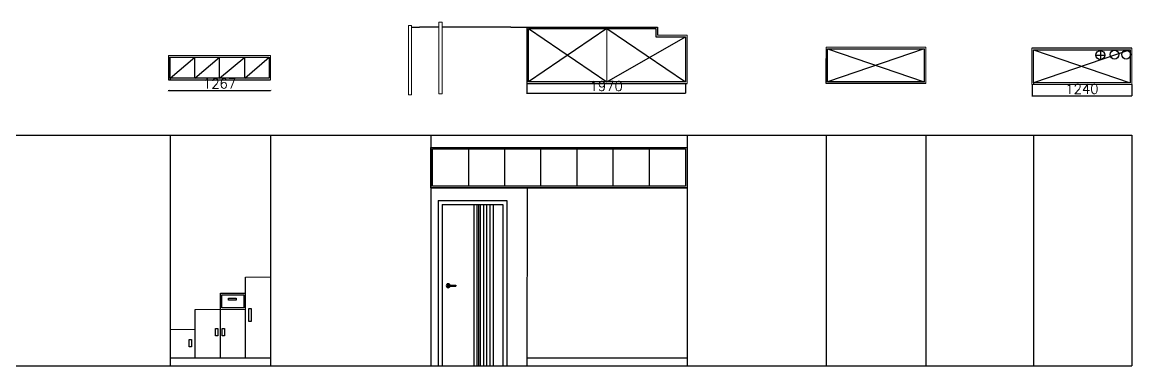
# Model space of a CAD drawing. Header units: millimetres. Extents: x 450898 to 739469, y -912654 to -458543.
# Drawn here: x 494390 to 508172, y -870968 to -866705 of the extents above; entities that cross this region are included whole.
import ezdxf

# ---------------------------------------------------------------- set-up
doc = ezdxf.new("R2010")
doc.units = ezdxf.units.MM
doc.header["$MEASUREMENT"] = 0
doc.header["$PDMODE"] = 3
doc.layers.get('0').update_dxf_attribs({"linetype": 'CONTINUOUS'})
doc.layers.get('DEFPOINTS').update_dxf_attribs({"linetype": 'CONTINUOUS'})
for name, color, linetype in [('DOOR', 1, 'CONTINUOUS'), ('txt', 7, 'CONTINUOUS'), ('墙线', 5, 'CONTINUOUS'), ('家具', 7, 'CONTINUOUS')]:
    doc.layers.add(name, color=color, linetype=linetype)
doc.layers.add('门窗', color=4, linetype='CONTINUOUS', lineweight=13)
doc.styles.get("Standard").update_dxf_attribs({"font": 'complex.shx', "bigfont": 'hzxy.shx'})
doc.dimstyles.new('LMDIM40', dxfattribs={"dimtxt": 80, "dimasz": 20, "dimexe": 0, "dimexo": 0, "dimgap": 25, "dimtad": 1, "dimdec": 0, "dimzin": 0, "dimdsep": 46, "dimtxsty": 'Standard', "dimblk1": 'DOT', "dimblk2": 'DOT', "dimsah": 1, "dimcen": 0, "dimclrd": 2, "dimclre": 2, "dimclrt": 2, "dimadec": 0, "dimazin": 0, "dimtfac": 1, "dimtdec": 0, "dimtmove": 2, "dimatfit": 3, "dimldrblk": 'DOT', "dimfxl": 0, "dimtolj": 1, "dimtzin": 0, "dimarcsym": 0})

# ---------------------------------------------------------------- blocks, each defined once
blk = doc.blocks.new('_ArchTick')
at = {"color": 0, "linetype": 'ByBlock', "const_width": 0.15}
blk.add_lwpolyline([(-0.5, -0.5), (0.5, 0.5)], dxfattribs=at)
blk = doc.blocks.new('*D692')
at = {"layer": 'DEFPOINTS', "color": 2, "lineweight": -2}
for p, q in [((496206, -867548), (496206, -867550)), ((496206, -867550), (497472, -867550)), ((497472, -867548), (497472, -867550))]:
    blk.add_line(p, q, dxfattribs=at)
at = {"layer": 'DEFPOINTS', "color": 0}
for p in [(496206, -867420), (497472, -867420), (497472, -867550)]:
    blk.add_point(p, dxfattribs=at)
at = {"layer": 'DEFPOINTS', "color": 2, "lineweight": -2, "xscale": 20, "yscale": 20, "zscale": 20, "rotation": 180}
blk.add_blockref('_ArchTick', (496206, -867550), dxfattribs=at)
at = {"layer": 'DEFPOINTS', "color": 2, "lineweight": -2, "xscale": 20, "yscale": 20, "zscale": 20}
blk.add_blockref('_ArchTick', (497472, -867550), dxfattribs=at)
at = {"layer": 'DEFPOINTS', "color": 2, "insert": (496839, -867465), "char_height": 120, "attachment_point": 5}
blk.add_mtext('\\A1;1267', dxfattribs=at)
blk = doc.blocks.new('_DOT')
at = {"color": 0, "linetype": 'ByBlock'}
blk.add_line((-0.5, 0), (-1, 0), dxfattribs=at)
at = {"color": 0, "linetype": 'ByBlock', "const_width": 0.5}
blk.add_lwpolyline([(-0.25, 0, 1), (0.25, 0, 1)], format="xyb", close=True, dxfattribs=at)
blk = doc.blocks.new('DOT')
at = {"color": 0, "linetype": 'ByBlock'}
blk.add_line((-0.35, 0), (-1, 0), dxfattribs=at)
at = {"color": 0, "linetype": 'ByBlock', "const_width": 0.35}
blk.add_lwpolyline([(-0.175, 0, 1), (0.175, 0, 1)], format="xyb", close=True, dxfattribs=at)
blk = doc.blocks.new('*D693')
at = {"layer": 'DEFPOINTS', "color": 2, "lineweight": -2}
for p, q in [((500652, -867465), (500652, -867583)), ((502622, -867465), (502622, -867583)), ((500652, -867583), (502622, -867583))]:
    blk.add_line(p, q, dxfattribs=at)
at = {"layer": 'DEFPOINTS', "color": 0}
for p in [(500652, -867465), (502622, -867465), (502622, -867583)]:
    blk.add_point(p, dxfattribs=at)
at = {"layer": 'DEFPOINTS', "color": 2, "lineweight": -2, "xscale": 20, "yscale": 20, "zscale": 20, "rotation": 180}
blk.add_blockref('_ArchTick', (500652, -867583), dxfattribs=at)
at = {"layer": 'DEFPOINTS', "color": 2, "lineweight": -2, "xscale": 20, "yscale": 20, "zscale": 20}
blk.add_blockref('_ArchTick', (502622, -867583), dxfattribs=at)
at = {"layer": 'DEFPOINTS', "color": 2, "insert": (501637, -867498), "char_height": 120, "attachment_point": 5}
blk.add_mtext('\\A1;1970', dxfattribs=at)
blk = doc.blocks.new('*D694')
at = {"layer": 'DEFPOINTS', "color": 2, "lineweight": -2}
for p, q in [((506921, -867479), (506921, -867617)), ((508161, -867479), (508161, -867617)), ((506921, -867617), (508161, -867617))]:
    blk.add_line(p, q, dxfattribs=at)
at = {"layer": 'DEFPOINTS', "color": 0}
for p in [(506921, -867479), (508161, -867479), (508161, -867617)]:
    blk.add_point(p, dxfattribs=at)
at = {"layer": 'DEFPOINTS', "color": 2, "lineweight": -2, "xscale": 20, "yscale": 20, "zscale": 20, "rotation": 180}
blk.add_blockref('_ArchTick', (506921, -867617), dxfattribs=at)
at = {"layer": 'DEFPOINTS', "color": 2, "lineweight": -2, "xscale": 20, "yscale": 20, "zscale": 20}
blk.add_blockref('_ArchTick', (508161, -867617), dxfattribs=at)
at = {"layer": 'DEFPOINTS', "color": 2, "insert": (507541, -867532), "char_height": 120, "attachment_point": 5}
blk.add_mtext('\\A1;1240', dxfattribs=at)

msp = doc.modelspace()

# ---------------------------------------------------------------- linework, layer by layer
for p, q in [((499553.2, -868917.6), (499553.2, -870967.6)), ((499553.2, -868917.6), (500403.2, -868917.6)), ((500403.2, -868917.6), (500403.2, -870967.6))]:
    msp.add_line(p, q)
at = {"color": 4}
for p, q in [((499603.2, -868967.6), (499603.2, -870967.6)), ((499603.2, -868967.6), (500353.2, -868967.6)), ((500353.2, -868967.6), (500353.2, -870967.6))]:
    msp.add_line(p, q, dxfattribs=at)
at = {"color": 44}
for p, q in [((499992.2, -868967.6), (499992.2, -870967.6)), ((500032.2, -868967.6), (500032.2, -870967.6)), ((500072.2, -868967.6), (500072.2, -870967.6)), ((500112.2, -868967.6), (500112.2, -870967.6)), ((500152.2, -868967.6), (500152.2, -870967.6)), ((500192.2, -868967.6), (500192.2, -870967.6)), ((500232.2, -868967.6), (500232.2, -870967.6))]:
    msp.add_line(p, q, dxfattribs=at)
at = {"layer": 'DEFPOINTS'}
for p, q in [((499461.7, -866764.6), (499321.7, -866764.6)), ((496205.7, -867119.6), (496205.7, -867419.6)), ((496225.7, -867399.6), (496225.7, -867419.6)), ((506940.7, -867458.6), (506940.7, -867478.6)), ((494100.7, -868107.6), (499461.7, -868107.6)), ((496225.7, -868107.6), (496225.7, -870967.6)), ((497472.3, -868107.6), (497472.3, -870967.6)), ((499461.7, -868107.6), (499461.7, -870967.6)), ((499461.7, -868107.6), (502641.7, -868107.6)), ((502641.7, -868107.6), (502641.7, -870967.6)), ((502641.7, -868107.6), (508160.7, -868107.6)), ((504364.7, -868107.6), (504364.7, -870967.6)), ((505604.7, -868107.6), (505604.7, -870967.6)), ((506940.7, -868107.6), (506940.7, -870967.6)), ((508160.7, -868107.6), (508160.7, -870967.6)), ((499461.7, -868257.6), (502641.7, -868257.6)), ((499461.7, -868257.6), (499461.7, -868757.6)), ((499481.7, -868737.6), (499481.7, -868277.6)), ((499481.7, -868277.6), (500651.7, -868277.6)), ((499930.3, -868737.6), (499930.3, -868277.6)), ((500378.8, -868737.6), (500378.8, -868277.6)), ((500651.7, -868277.6), (502621.7, -868277.6)), ((500651.7, -868277.6), (501821.7, -868277.6)), ((500827.4, -868737.6), (500827.4, -868277.6)), ((501236.7, -868277.6), (502406.7, -868277.6)), ((501276, -868737.6), (501276, -868277.6)), ((501724.5, -868737.6), (501724.5, -868277.6)), ((502173.1, -868737.6), (502173.1, -868277.6)), ((502621.7, -868277.6), (502621.7, -868737.6)), ((499461.7, -868757.6), (502641.7, -868757.6)), ((502621.7, -868737.6), (499481.7, -868737.6)), ((500654.2, -868757.6), (500651.7, -870967.6)), ((500052.9, -868967.6), (500052.9, -870967.6)), ((497160.6, -870867.6), (497160.6, -869867.6)), ((496849, -870867.6), (496849, -870067.6)), ((496849, -870067.6), (497160.6, -870067.6)), ((496537.3, -870517.6), (496537.3, -870267.6)), ((496537.3, -870867.6), (496537.3, -870334.6)), ((496225.7, -870867.6), (497472.3, -870867.6)), ((500651.7, -870867.6), (502641.7, -870867.6)), ((494100.7, -870967.6), (496225.7, -870967.6)), ((496225.7, -870967.6), (497472.3, -870967.6)), ((497472.3, -870967.6), (500651.7, -870967.6)), ((500651.7, -870967.6), (502641.7, -870967.6)), ((502641.7, -870967.6), (508160.7, -870967.6))]:
    msp.add_line(p, q, dxfattribs=at)
for points in [[(499461.7, -868257.6), (502641.7, -868257.6), (502641.7, -868757.6), (499461.7, -868757.6)], [(496869, -870087.6), (497140.6, -870087.6), (497140.6, -870247.6), (496869, -870247.6)], [(496949.2, -870130.1), (497046.7, -870130.1), (497046.7, -870151.6), (496949.2, -870151.6)], [(497201.2, -870256.6), (497229.2, -870256.6), (497229.2, -870416.1), (497201.2, -870416.1)], [(496790.2, -870505.1), (496816.2, -870505.1), (496816.2, -870596.6), (496790.2, -870596.6)], [(496873, -870505.1), (496899, -870505.1), (496899, -870596.6), (496873, -870596.6)], [(496462.7, -870640.6), (496488.7, -870640.6), (496488.7, -870732.1), (496462.7, -870732.1)]]:
    msp.add_lwpolyline(points, close=True, dxfattribs=at)
for p in [(499930.3, -868277.6), (500378.8, -868277.6), (500827.4, -868277.6), (501100.3, -868277.6), (501276, -868277.6), (501548.8, -868277.6), (501685.3, -868277.6), (501724.5, -868277.6), (501997.4, -868277.6), (502133.8, -868277.6), (502173.1, -868277.6), (502270.3, -868277.6), (502582.4, -868277.6), (499930.3, -868737.6), (500378.8, -868737.6), (500827.4, -868737.6), (501276, -868737.6), (501724.5, -868737.6), (502173.1, -868737.6), (502596.7, -868757.6), (496537.3, -870867.6), (496849, -870867.6), (497160.6, -870867.6)]:
    msp.add_point(p, dxfattribs=at)
at = {"layer": 'DOOR', "color": 44}
for p, q in [((499671.7, -869968.8), (499671.7, -869978.8)), ((499671.7, -869968.8), (499771.7, -869968.8)), ((499671.7, -869978.8), (499771.7, -869978.8)), ((499771.7, -869968.8), (499771.7, -869978.8))]:
    msp.add_line(p, q, dxfattribs=at)
for radius, start, end in [(25, 11.53696, 348.46304), (20, 14.47751, 345.52249)]:
    msp.add_arc((499676.7, -869973.8), radius, start, end, dxfattribs=at)
at = {"layer": 'txt'}
for p, q in [((507714.1, -867112.7), (507824.1, -867112.7)), ((507769.1, -867057.7), (507769.1, -867167.7))]:
    msp.add_line(p, q, dxfattribs=at)
for centre in [(507769.1, -867112.7), (507945.1, -867106.5), (508089.5, -867106.5)]:
    msp.add_circle(centre, 55, dxfattribs=at)
at = {"layer": '墙线'}
for p, q in [((499221.7, -866764.6), (499321.7, -866764.6)), ((499561.7, -866764.6), (499461.7, -866764.6)), ((500451.7, -866764.6), (502271.7, -866764.6)), ((500651.7, -866764.6), (500651.7, -867464.6)), ((502271.7, -866764.6), (502271.7, -866864.6)), ((508160.7, -867028.6), (506920.7, -867028.6)), ((504364.7, -867465.6), (504364.7, -867155.6)), ((496205.7, -867419.6), (497472.3, -867419.6)), ((500651.7, -867464.6), (502641.7, -867464.6)), ((505604.7, -867465.6), (504364.7, -867465.6))]:
    msp.add_line(p, q, dxfattribs=at)
at = {"layer": '家具', "color": 250}
for p, q in [((500451.7, -866764.6), (499601.7, -866764.6)), ((501646.7, -866784.6), (500671.7, -867444.6)), ((500671.7, -866784.6), (501646.7, -867444.6)), ((501646.7, -866784.6), (502621.7, -867444.6)), ((501646.7, -867444.6), (502621.7, -866884.6)), ((496225.7, -867399.6), (496532.7, -867139.6)), ((496532.7, -867399.6), (496532.7, -867139.6)), ((496532.7, -867399.6), (496839, -867139.6)), ((496839, -867399.6), (496839, -867139.6)), ((496839, -867399.6), (497154.2, -867139.6)), ((497154.2, -867399.6), (497154.2, -867139.6)), ((497154.2, -867399.6), (497452.3, -867139.6)), ((505584.7, -867035.6), (504384.7, -867445.6)), ((504384.7, -867035.6), (505584.7, -867445.6)), ((508140.7, -867048.6), (506940.7, -867458.6)), ((506940.7, -867048.6), (508140.7, -867458.6))]:
    msp.add_line(p, q, dxfattribs=at)
for points in [[(502621.7, -866884.6), (502621.7, -867444.6), (500671.7, -867444.6), (500671.7, -866784.6), (502251.7, -866784.6), (502251.7, -866884.6)], [(497452.3, -867139.6), (497452.3, -867399.6), (496225.7, -867399.6), (496225.7, -867139.6)], [(505584.7, -867445.6), (504384.7, -867445.6), (504384.7, -867035.6), (505584.7, -867035.6)], [(508140.7, -867048.6), (508140.7, -867458.6), (506940.7, -867458.6), (506940.7, -867048.6)]]:
    msp.add_lwpolyline(points, close=True, dxfattribs=at)
at = {"layer": '门窗'}
for p, q in [((501646.7, -867444.6), (501646.7, -866784.6)), ((497160.6, -869867.6), (497472.3, -869867.6)), ((496537.3, -870267.6), (497160.6, -870267.6)), ((496225.7, -870517.6), (496537.3, -870517.6))]:
    msp.add_line(p, q, dxfattribs=at)
for points in [[(499181.7, -866744.6), (499181.7, -867604.6), (499221.7, -867604.6), (499221.7, -866744.6), (499181.7, -866744.6)], [(499601.7, -866704.6), (499601.7, -867594.6), (499561.7, -867594.6), (499561.7, -866704.6), (499601.7, -866704.6)], [(502641.7, -866864.6), (502641.7, -867464.6), (500651.7, -867464.6), (500651.7, -866764.6), (502271.7, -866764.6), (502271.7, -866864.6), (502641.7, -866864.6)], [(505604.7, -867465.6), (504364.7, -867465.6), (504364.7, -867015.6), (505604.7, -867015.6), (505604.7, -867465.6)], [(508160.7, -867028.6), (508160.7, -867478.6), (506920.7, -867478.6), (506920.7, -867028.6), (508160.7, -867028.6)]]:
    msp.add_lwpolyline(points, dxfattribs=at)
for points in [[(497472.3, -867119.6), (497472.3, -867419.6), (496205.7, -867419.6), (496205.7, -867119.6)], [(496849, -870067.6), (497160.6, -870067.6), (497160.6, -870267.6), (496849, -870267.6)]]:
    msp.add_lwpolyline(points, close=True, dxfattribs=at)

# ---------------------------------------------------------------- dimensions: what is measured, and where the dimension line sits
at = {"layer": 'DEFPOINTS'}
for base, p1, p2, override, picture, middle in [((497472.3, -867549.5), (496205.7, -867419.6), (497472.3, -867419.6), {"dimtxt": 120, "dimblk": 'ArchTick', "dimsah": 0, "dimldrblk": 'DOT', "dimfxl": 1.25, "dimfxlon": 1}, '*D692', (496839, -867464.5)), ((502621.7, -867583), (500651.7, -867464.6), (502621.7, -867464.6), {"dimtxt": 120, "dimblk": 'ArchTick', "dimsah": 0, "dimldrblk": 'DOT'}, '*D693', (501636.7, -867498)), ((508160.7, -867616.7), (506920.7, -867478.6), (508160.7, -867478.6), {"dimtxt": 120, "dimblk": 'ArchTick', "dimsah": 0, "dimldrblk": 'DOT'}, '*D694', (507540.7, -867531.7))]:
    dim = msp.add_linear_dim(base=base, p1=p1, p2=p2, dimstyle='LMDIM40', override=override, dxfattribs=at)
    dim.commit()
    dim.dimension.update_dxf_attribs({"geometry": picture, "text_midpoint": middle})

doc.saveas('drawing.dxf')
